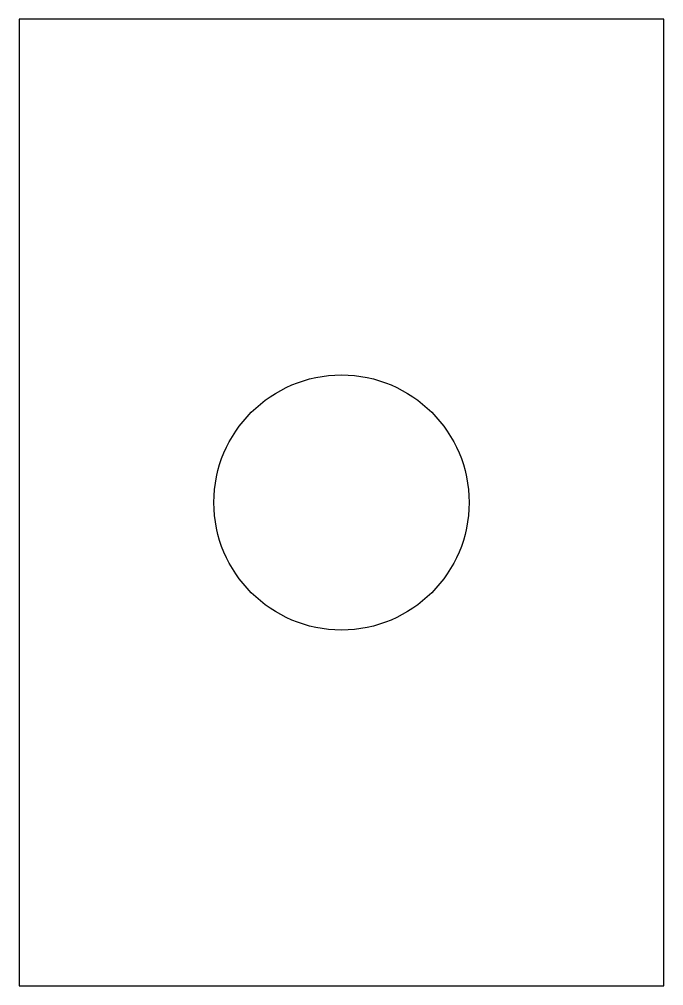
# Model space of a CAD drawing. Extents: x -1.75 to -1.25, y -3.875 to -3.125.
import ezdxf

# ---------------------------------------------------------------- set-up
doc = ezdxf.new("R2010")
doc.units = 0
doc.layers.get('0').update_dxf_attribs({"linetype": 'CONTINUOUS'})

msp = doc.modelspace()

# ---------------------------------------------------------------- linework, layer by layer
msp.add_lwpolyline([(-1.75, -3.875), (-1.25, -3.875), (-1.25, -3.125), (-1.75, -3.125)], close=True)
msp.add_circle((-1.5, -3.5), 0.099)

doc.saveas('drawing.dxf')
